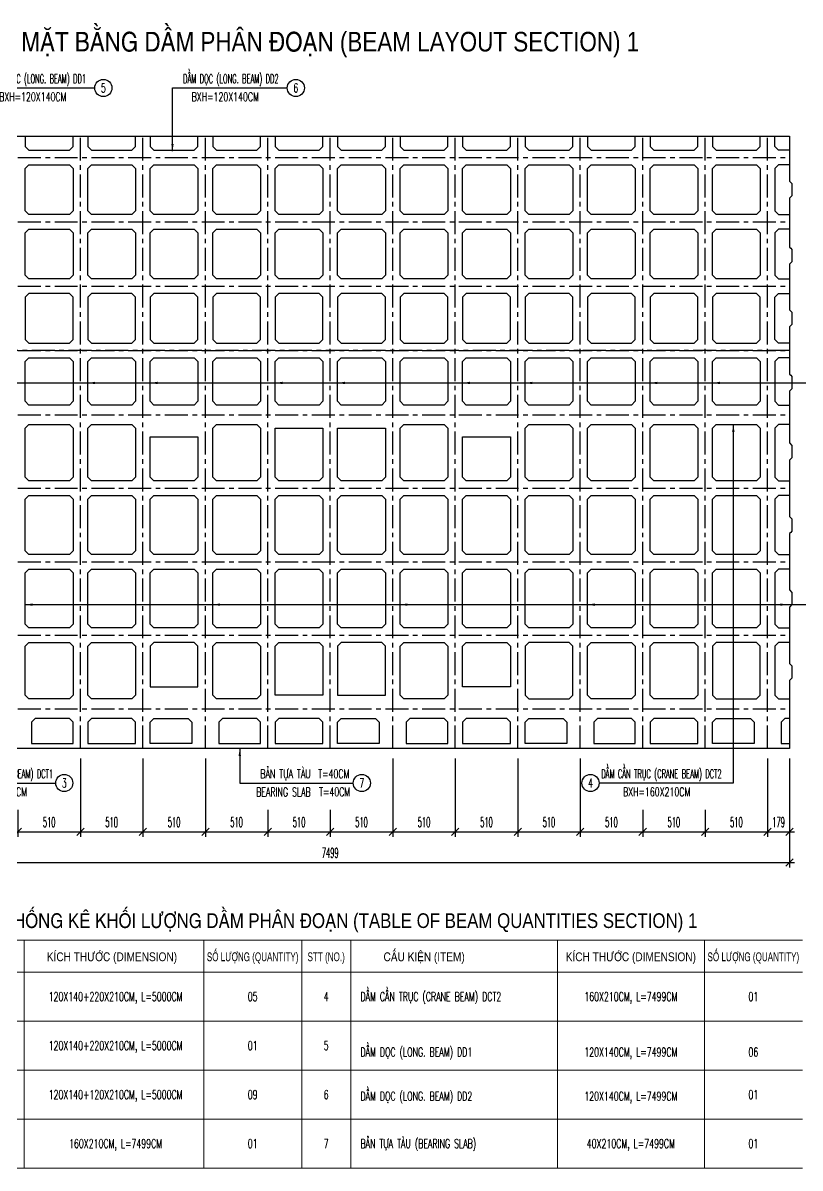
# Model space of a CAD drawing. Extents: x -687 to 941179, y -259 to 135874.
# Drawn here: x 778409 to 784753, y 92434 to 101784 of the extents above; entities that cross this region are included whole.
import ezdxf
from ezdxf.enums import TextEntityAlignment as Align

# ---------------------------------------------------------------- set-up
doc = ezdxf.new("R2010")
doc.units = 0
doc.header["$MEASUREMENT"] = 0
doc.header["$PDMODE"] = 3
doc.linetypes.add('CENTER', pattern=[2, 1.25, -0.25, 0.25, -0.25])
doc.layers.get('0').update_dxf_attribs({"color": 6, "linetype": 'CONTINUOUS'})
doc.layers.get('DEFPOINTS').update_dxf_attribs({"linetype": 'CONTINUOUS'})
for name, color, linetype in [('Khung', 1, 'CONTINUOUS'), ('Kich thuoc', 2, 'CONTINUOUS'), ('Net vang', 2, 'CONTINUOUS'), ('Text', 4, 'CONTINUOUS'), ('Tim', 8, 'CENTER'), ('vien', 3, 'CONTINUOUS')]:
    doc.layers.add(name, color=color, linetype=linetype)
doc.styles.add('Hung', font='Vharialn.ttf')
doc.styles.add('Kichthuoc', font='romans.shx', dxfattribs={"width": 0.5})
doc.styles.get("Standard").update_dxf_attribs({"font": 'vnsimpleh.shx', "width": 0.65})
doc.styles.add('Ten', font='Vharialn.ttf')
doc.dimstyles.new('Dim 400', dxfattribs={"dimscale": 400, "dimtxt": 0.2, "dimasz": 0.15, "dimexe": 0.1, "dimexo": 0.2, "dimgap": 0.1, "dimtad": 1, "dimdec": 0, "dimlfac": -1, "dimzin": 0, "dimdsep": 46, "dimtxsty": 'Kichthuoc', "dimblk": 'OBLIQUE', "dimcen": 0.1, "dimdle": 0.1, "dimclrd": 2, "dimclre": 2, "dimclrt": 4, "dimadec": 0, "dimazin": 0, "dimtfac": 1, "dimtdec": 0, "dimtix": 1, "dimtmove": 2, "dimatfit": 3, "dimfxl": 1, "dimtolj": 1, "dimtzin": 0, "dimarcsym": 0})
doc.dimstyles.new('Le 400', dxfattribs={"dimscale": 400, "dimtxt": 0.2, "dimasz": 0.15, "dimexe": 0.1, "dimexo": 0.2, "dimgap": 0.1, "dimtad": 1, "dimdec": 0, "dimzin": 0, "dimdsep": 46, "dimtxsty": 'Kichthuoc', "dimblk": 'ARCHTICK', "dimcen": 0, "dimdle": 0.1, "dimclrd": 4, "dimclre": 4, "dimclrt": 256, "dimadec": 0, "dimazin": 0, "dimtfac": 1, "dimtdec": 0, "dimtix": 1, "dimtmove": 2, "dimatfit": 3, "dimfxl": 1, "dimtolj": 1, "dimtzin": 0, "dimarcsym": 0})

# ---------------------------------------------------------------- blocks, each defined once
blk = doc.blocks.new('_Oblique')
at = {"color": 0, "linetype": 'ByBlock', "lineweight": -2}
blk.add_line((-0.5, -0.5), (0.5, 0.5), dxfattribs=at)
blk = doc.blocks.new('*D129')
at = {"layer": 'DEFPOINTS', "color": 0}
for p in [(778878.1, 95859.3), (778368.1, 95437.8), (778878.1, 95178.2)]:
    blk.add_point(p, dxfattribs=at)
at = {"layer": 'Kich thuoc', "color": 2, "lineweight": -2}
for p, q in [((778878.1, 95779.3), (778878.1, 95138.2)), ((778368.1, 95357.8), (778368.1, 95138.2)), ((778328.1, 95178.2), (778918.1, 95178.2))]:
    blk.add_line(p, q, dxfattribs=at)
at = {"layer": 'Kich thuoc', "color": 2, "lineweight": -2, "xscale": 60, "yscale": 60, "zscale": 60, "rotation": 180}
blk.add_blockref('_Oblique', (778368.1, 95178.2), dxfattribs=at)
at = {"layer": 'Kich thuoc', "color": 2, "lineweight": -2, "xscale": 60, "yscale": 60, "zscale": 60}
blk.add_blockref('_Oblique', (778878.1, 95178.2), dxfattribs=at)
at = {"layer": 'Kich thuoc', "color": 4, "insert": (778623.1, 95258.2), "char_height": 80, "attachment_point": 5, "style": 'Kichthuoc'}
blk.add_mtext('\\A1;510', dxfattribs=at)
blk = doc.blocks.new('*D128')
at = {"layer": 'DEFPOINTS', "color": 0}
for p in [(778878.1, 95859.3), (779388.1, 95859.3), (779388.1, 95178.2)]:
    blk.add_point(p, dxfattribs=at)
at = {"layer": 'Kich thuoc', "color": 2, "lineweight": -2}
for p, q in [((778878.1, 95779.3), (778878.1, 95138.2)), ((779388.1, 95779.3), (779388.1, 95138.2)), ((778838.1, 95178.2), (779428.1, 95178.2))]:
    blk.add_line(p, q, dxfattribs=at)
at = {"layer": 'Kich thuoc', "color": 2, "lineweight": -2, "xscale": 60, "yscale": 60, "zscale": 60, "rotation": 180}
blk.add_blockref('_Oblique', (778878.1, 95178.2), dxfattribs=at)
at = {"layer": 'Kich thuoc', "color": 2, "lineweight": -2, "xscale": 60, "yscale": 60, "zscale": 60}
blk.add_blockref('_Oblique', (779388.1, 95178.2), dxfattribs=at)
at = {"layer": 'Kich thuoc', "color": 4, "insert": (779133.1, 95258.2), "char_height": 80, "attachment_point": 5, "style": 'Kichthuoc'}
blk.add_mtext('\\A1;510', dxfattribs=at)
blk = doc.blocks.new('*D127')
at = {"layer": 'DEFPOINTS', "color": 0}
for p in [(779388.1, 95859.3), (779898.1, 95859.3), (779898.1, 95178.2)]:
    blk.add_point(p, dxfattribs=at)
at = {"layer": 'Kich thuoc', "color": 2, "lineweight": -2}
for p, q in [((779388.1, 95779.3), (779388.1, 95138.2)), ((779898.1, 95779.3), (779898.1, 95138.2)), ((779348.1, 95178.2), (779938.1, 95178.2))]:
    blk.add_line(p, q, dxfattribs=at)
at = {"layer": 'Kich thuoc', "color": 2, "lineweight": -2, "xscale": 60, "yscale": 60, "zscale": 60, "rotation": 180}
blk.add_blockref('_Oblique', (779388.1, 95178.2), dxfattribs=at)
at = {"layer": 'Kich thuoc', "color": 2, "lineweight": -2, "xscale": 60, "yscale": 60, "zscale": 60}
blk.add_blockref('_Oblique', (779898.1, 95178.2), dxfattribs=at)
at = {"layer": 'Kich thuoc', "color": 4, "insert": (779643.1, 95258.2), "char_height": 80, "attachment_point": 5, "style": 'Kichthuoc'}
blk.add_mtext('\\A1;510', dxfattribs=at)
blk = doc.blocks.new('*D126')
at = {"layer": 'DEFPOINTS', "color": 0}
for p in [(779898.1, 95859.3), (780408.1, 95437.8), (780408.1, 95178.2)]:
    blk.add_point(p, dxfattribs=at)
at = {"layer": 'Kich thuoc', "color": 2, "lineweight": -2}
for p, q in [((779898.1, 95779.3), (779898.1, 95138.2)), ((780408.1, 95357.8), (780408.1, 95138.2)), ((779858.1, 95178.2), (780448.1, 95178.2))]:
    blk.add_line(p, q, dxfattribs=at)
at = {"layer": 'Kich thuoc', "color": 2, "lineweight": -2, "xscale": 60, "yscale": 60, "zscale": 60, "rotation": 180}
blk.add_blockref('_Oblique', (779898.1, 95178.2), dxfattribs=at)
at = {"layer": 'Kich thuoc', "color": 2, "lineweight": -2, "xscale": 60, "yscale": 60, "zscale": 60}
blk.add_blockref('_Oblique', (780408.1, 95178.2), dxfattribs=at)
at = {"layer": 'Kich thuoc', "color": 4, "insert": (780153.1, 95258.2), "char_height": 80, "attachment_point": 5, "style": 'Kichthuoc'}
blk.add_mtext('\\A1;510', dxfattribs=at)
blk = doc.blocks.new('*D125')
at = {"layer": 'DEFPOINTS', "color": 0}
for p in [(780408.1, 95437.8), (780918.1, 95437.8), (780918.1, 95178.2)]:
    blk.add_point(p, dxfattribs=at)
at = {"layer": 'Kich thuoc', "color": 2, "lineweight": -2}
for p, q in [((780408.1, 95357.8), (780408.1, 95138.2)), ((780918.1, 95357.8), (780918.1, 95138.2)), ((780368.1, 95178.2), (780958.1, 95178.2))]:
    blk.add_line(p, q, dxfattribs=at)
at = {"layer": 'Kich thuoc', "color": 2, "lineweight": -2, "xscale": 60, "yscale": 60, "zscale": 60, "rotation": 180}
blk.add_blockref('_Oblique', (780408.1, 95178.2), dxfattribs=at)
at = {"layer": 'Kich thuoc', "color": 2, "lineweight": -2, "xscale": 60, "yscale": 60, "zscale": 60}
blk.add_blockref('_Oblique', (780918.1, 95178.2), dxfattribs=at)
at = {"layer": 'Kich thuoc', "color": 4, "insert": (780663.1, 95258.2), "char_height": 80, "attachment_point": 5, "style": 'Kichthuoc'}
blk.add_mtext('\\A1;510', dxfattribs=at)
blk = doc.blocks.new('*D124')
at = {"layer": 'DEFPOINTS', "color": 0}
for p in [(780918.1, 95437.8), (781428.1, 95437.8), (781428.1, 95178.2)]:
    blk.add_point(p, dxfattribs=at)
at = {"layer": 'Kich thuoc', "color": 2, "lineweight": -2}
for p, q in [((780918.1, 95357.8), (780918.1, 95138.2)), ((781428.1, 95357.8), (781428.1, 95138.2)), ((780878.1, 95178.2), (781468.1, 95178.2))]:
    blk.add_line(p, q, dxfattribs=at)
at = {"layer": 'Kich thuoc', "color": 2, "lineweight": -2, "xscale": 60, "yscale": 60, "zscale": 60, "rotation": 180}
blk.add_blockref('_Oblique', (780918.1, 95178.2), dxfattribs=at)
at = {"layer": 'Kich thuoc', "color": 2, "lineweight": -2, "xscale": 60, "yscale": 60, "zscale": 60}
blk.add_blockref('_Oblique', (781428.1, 95178.2), dxfattribs=at)
at = {"layer": 'Kich thuoc', "color": 4, "insert": (781173.1, 95258.2), "char_height": 80, "attachment_point": 5, "style": 'Kichthuoc'}
blk.add_mtext('\\A1;510', dxfattribs=at)
blk = doc.blocks.new('*D123')
at = {"layer": 'DEFPOINTS', "color": 0}
for p in [(781428.1, 95859.3), (781938.1, 95859.3), (781938.1, 95178.2)]:
    blk.add_point(p, dxfattribs=at)
at = {"layer": 'Kich thuoc', "color": 2, "lineweight": -2}
for p, q in [((781428.1, 95779.3), (781428.1, 95138.2)), ((781938.1, 95779.3), (781938.1, 95138.2)), ((781388.1, 95178.2), (781978.1, 95178.2))]:
    blk.add_line(p, q, dxfattribs=at)
at = {"layer": 'Kich thuoc', "color": 2, "lineweight": -2, "xscale": 60, "yscale": 60, "zscale": 60, "rotation": 180}
blk.add_blockref('_Oblique', (781428.1, 95178.2), dxfattribs=at)
at = {"layer": 'Kich thuoc', "color": 2, "lineweight": -2, "xscale": 60, "yscale": 60, "zscale": 60}
blk.add_blockref('_Oblique', (781938.1, 95178.2), dxfattribs=at)
at = {"layer": 'Kich thuoc', "color": 4, "insert": (781683.1, 95258.2), "char_height": 80, "attachment_point": 5, "style": 'Kichthuoc'}
blk.add_mtext('\\A1;510', dxfattribs=at)
blk = doc.blocks.new('*D122')
at = {"layer": 'DEFPOINTS', "color": 0}
for p in [(781938.1, 95859.3), (782448.1, 95859.3), (782448.1, 95178.2)]:
    blk.add_point(p, dxfattribs=at)
at = {"layer": 'Kich thuoc', "color": 2, "lineweight": -2}
for p, q in [((781938.1, 95779.3), (781938.1, 95138.2)), ((782448.1, 95779.3), (782448.1, 95138.2)), ((781898.1, 95178.2), (782488.1, 95178.2))]:
    blk.add_line(p, q, dxfattribs=at)
at = {"layer": 'Kich thuoc', "color": 2, "lineweight": -2, "xscale": 60, "yscale": 60, "zscale": 60, "rotation": 180}
blk.add_blockref('_Oblique', (781938.1, 95178.2), dxfattribs=at)
at = {"layer": 'Kich thuoc', "color": 2, "lineweight": -2, "xscale": 60, "yscale": 60, "zscale": 60}
blk.add_blockref('_Oblique', (782448.1, 95178.2), dxfattribs=at)
at = {"layer": 'Kich thuoc', "color": 4, "insert": (782193.1, 95258.2), "char_height": 80, "attachment_point": 5, "style": 'Kichthuoc'}
blk.add_mtext('\\A1;510', dxfattribs=at)
blk = doc.blocks.new('*D121')
at = {"layer": 'DEFPOINTS', "color": 0}
for p in [(784488.1, 95859.3), (784667.1, 95859.3), (784667.1, 95178.2)]:
    blk.add_point(p, dxfattribs=at)
at = {"layer": 'Kich thuoc', "color": 2, "lineweight": -2}
for p, q in [((784488.1, 95779.3), (784488.1, 95138.2)), ((784667.1, 95779.3), (784667.1, 95138.2)), ((784448.1, 95178.2), (784707.1, 95178.2))]:
    blk.add_line(p, q, dxfattribs=at)
at = {"layer": 'Kich thuoc', "color": 2, "lineweight": -2, "xscale": 60, "yscale": 60, "zscale": 60, "rotation": 180}
blk.add_blockref('_Oblique', (784488.1, 95178.2), dxfattribs=at)
at = {"layer": 'Kich thuoc', "color": 2, "lineweight": -2, "xscale": 60, "yscale": 60, "zscale": 60}
blk.add_blockref('_Oblique', (784667.1, 95178.2), dxfattribs=at)
at = {"layer": 'Kich thuoc', "color": 4, "insert": (784577.6, 95258.2), "char_height": 80, "attachment_point": 5, "style": 'Kichthuoc'}
blk.add_mtext('\\A1;179', dxfattribs=at)
blk = doc.blocks.new('*D120')
at = {"layer": 'DEFPOINTS', "color": 0}
for p in [(784488.1, 95859.3), (783978.1, 95437.8), (784488.1, 95178.2)]:
    blk.add_point(p, dxfattribs=at)
at = {"layer": 'Kich thuoc', "color": 2, "lineweight": -2}
for p, q in [((784488.1, 95779.3), (784488.1, 95138.2)), ((783978.1, 95357.8), (783978.1, 95138.2)), ((783938.1, 95178.2), (784528.1, 95178.2))]:
    blk.add_line(p, q, dxfattribs=at)
at = {"layer": 'Kich thuoc', "color": 2, "lineweight": -2, "xscale": 60, "yscale": 60, "zscale": 60, "rotation": 180}
blk.add_blockref('_Oblique', (783978.1, 95178.2), dxfattribs=at)
at = {"layer": 'Kich thuoc', "color": 2, "lineweight": -2, "xscale": 60, "yscale": 60, "zscale": 60}
blk.add_blockref('_Oblique', (784488.1, 95178.2), dxfattribs=at)
at = {"layer": 'Kich thuoc', "color": 4, "insert": (784233.1, 95258.2), "char_height": 80, "attachment_point": 5, "style": 'Kichthuoc'}
blk.add_mtext('\\A1;510', dxfattribs=at)
blk = doc.blocks.new('*D119')
at = {"layer": 'DEFPOINTS', "color": 0}
for p in [(783468.1, 95437.8), (783978.1, 95437.8), (783978.1, 95178.2)]:
    blk.add_point(p, dxfattribs=at)
at = {"layer": 'Kich thuoc', "color": 2, "lineweight": -2}
for p, q in [((783468.1, 95357.8), (783468.1, 95138.2)), ((783978.1, 95357.8), (783978.1, 95138.2)), ((783428.1, 95178.2), (784018.1, 95178.2))]:
    blk.add_line(p, q, dxfattribs=at)
at = {"layer": 'Kich thuoc', "color": 2, "lineweight": -2, "xscale": 60, "yscale": 60, "zscale": 60, "rotation": 180}
blk.add_blockref('_Oblique', (783468.1, 95178.2), dxfattribs=at)
at = {"layer": 'Kich thuoc', "color": 2, "lineweight": -2, "xscale": 60, "yscale": 60, "zscale": 60}
blk.add_blockref('_Oblique', (783978.1, 95178.2), dxfattribs=at)
at = {"layer": 'Kich thuoc', "color": 4, "insert": (783723.1, 95258.2), "char_height": 80, "attachment_point": 5, "style": 'Kichthuoc'}
blk.add_mtext('\\A1;510', dxfattribs=at)
blk = doc.blocks.new('*D118')
at = {"layer": 'DEFPOINTS', "color": 0}
for p in [(782958.1, 95859.3), (783468.1, 95437.8), (783468.1, 95178.2)]:
    blk.add_point(p, dxfattribs=at)
at = {"layer": 'Kich thuoc', "color": 2, "lineweight": -2}
for p, q in [((782958.1, 95779.3), (782958.1, 95138.2)), ((783468.1, 95357.8), (783468.1, 95138.2)), ((782918.1, 95178.2), (783508.1, 95178.2))]:
    blk.add_line(p, q, dxfattribs=at)
at = {"layer": 'Kich thuoc', "color": 2, "lineweight": -2, "xscale": 60, "yscale": 60, "zscale": 60, "rotation": 180}
blk.add_blockref('_Oblique', (782958.1, 95178.2), dxfattribs=at)
at = {"layer": 'Kich thuoc', "color": 2, "lineweight": -2, "xscale": 60, "yscale": 60, "zscale": 60}
blk.add_blockref('_Oblique', (783468.1, 95178.2), dxfattribs=at)
at = {"layer": 'Kich thuoc', "color": 4, "insert": (783213.1, 95258.2), "char_height": 80, "attachment_point": 5, "style": 'Kichthuoc'}
blk.add_mtext('\\A1;510', dxfattribs=at)
blk = doc.blocks.new('*D117')
at = {"layer": 'DEFPOINTS', "color": 0}
for p in [(782448.1, 95859.3), (782958.1, 95859.3), (782958.1, 95178.2)]:
    blk.add_point(p, dxfattribs=at)
at = {"layer": 'Kich thuoc', "color": 2, "lineweight": -2}
for p, q in [((782448.1, 95779.3), (782448.1, 95138.2)), ((782958.1, 95779.3), (782958.1, 95138.2)), ((782408.1, 95178.2), (782998.1, 95178.2))]:
    blk.add_line(p, q, dxfattribs=at)
at = {"layer": 'Kich thuoc', "color": 2, "lineweight": -2, "xscale": 60, "yscale": 60, "zscale": 60, "rotation": 180}
blk.add_blockref('_Oblique', (782448.1, 95178.2), dxfattribs=at)
at = {"layer": 'Kich thuoc', "color": 2, "lineweight": -2, "xscale": 60, "yscale": 60, "zscale": 60}
blk.add_blockref('_Oblique', (782958.1, 95178.2), dxfattribs=at)
at = {"layer": 'Kich thuoc', "color": 4, "insert": (782703.1, 95258.2), "char_height": 80, "attachment_point": 5, "style": 'Kichthuoc'}
blk.add_mtext('\\A1;510', dxfattribs=at)
blk = doc.blocks.new('*D116')
at = {"layer": 'DEFPOINTS', "color": 0}
for p in [(777168.1, 95859.3), (784667.1, 95859.3), (784667.1, 94928.2)]:
    blk.add_point(p, dxfattribs=at)
at = {"layer": 'Kich thuoc', "color": 2, "lineweight": -2}
for p, q in [((777168.1, 95779.3), (777168.1, 94888.2)), ((784667.1, 95779.3), (784667.1, 94888.2)), ((777128.1, 94928.2), (784707.1, 94928.2))]:
    blk.add_line(p, q, dxfattribs=at)
at = {"layer": 'Kich thuoc', "color": 2, "lineweight": -2, "xscale": 60, "yscale": 60, "zscale": 60, "rotation": 180}
blk.add_blockref('_Oblique', (777168.1, 94928.2), dxfattribs=at)
at = {"layer": 'Kich thuoc', "color": 2, "lineweight": -2, "xscale": 60, "yscale": 60, "zscale": 60}
blk.add_blockref('_Oblique', (784667.1, 94928.2), dxfattribs=at)
at = {"layer": 'Kich thuoc', "color": 4, "insert": (780917.6, 95008.2), "char_height": 80, "attachment_point": 5, "style": 'Kichthuoc'}
blk.add_mtext('\\A1;7499', dxfattribs=at)
blk = doc.blocks.new('_ArchTick')
at = {"color": 0, "linetype": 'ByBlock', "const_width": 0.15}
blk.add_lwpolyline([(-0.5, -0.5), (0.5, 0.5)], dxfattribs=at)

msp = doc.modelspace()

# ---------------------------------------------------------------- linework, layer by layer
for points in [[(778428.1, 100859.3), (778428.1, 100774.3), (778458.1, 100744.3), (778788.1, 100744.3), (778818.1, 100774.3), (778818.1, 100859.3)], [(778938.1, 100859.3), (778938.1, 100774.3), (778968.1, 100744.3), (779298.1, 100744.3), (779328.1, 100774.3), (779328.1, 100859.3)], [(779448.1, 100859.3), (779448.1, 100774.3), (779478.1, 100744.3), (779808.1, 100744.3), (779838.1, 100774.3), (779838.1, 100859.3)], [(779958.1, 100859.3), (779958.1, 100774.3), (779988.1, 100744.3), (780318.1, 100744.3), (780348.1, 100774.3), (780348.1, 100859.3)], [(780468.1, 100859.3), (780468.1, 100774.3), (780498.1, 100744.3), (780828.1, 100744.3), (780858.1, 100774.3), (780858.1, 100859.3)], [(780978.1, 100859.3), (780978.1, 100774.3), (781008.1, 100744.3), (781338.1, 100744.3), (781368.1, 100774.3), (781368.1, 100859.3)], [(781488.1, 100859.3), (781488.1, 100774.3), (781518.1, 100744.3), (781848.1, 100744.3), (781878.1, 100774.3), (781878.1, 100859.3)], [(781998.1, 100859.3), (781998.1, 100774.3), (782028.1, 100744.3), (782358.1, 100744.3), (782388.1, 100774.3), (782388.1, 100859.3)], [(782508.1, 100859.3), (782508.1, 100774.3), (782538.1, 100744.3), (782868.1, 100744.3), (782898.1, 100774.3), (782898.1, 100859.3)], [(783018.1, 100859.3), (783018.1, 100774.3), (783048.1, 100744.3), (783378.1, 100744.3), (783408.1, 100774.3), (783408.1, 100859.3)], [(783528.1, 100859.3), (783528.1, 100774.3), (783558.1, 100744.3), (783888.1, 100744.3), (783918.1, 100774.3), (783918.1, 100859.3)], [(784038.1, 100859.3), (784038.1, 100774.3), (784068.1, 100744.3), (784398.1, 100744.3), (784428.1, 100774.3), (784428.1, 100859.3)], [(784667.1, 100744.3), (784667.1, 100744.3), (784578.1, 100744.3), (784548.1, 100774.3), (784548.1, 100859.3)], [(784667.1, 100624.3), (784667.1, 100624.3), (784578.1, 100624.3), (784548.1, 100594.3), (784548.1, 100249.3), (784578.1, 100219.3), (784667.1, 100219.3)], [(784667.1, 100099.3), (784578.1, 100099.3), (784548.1, 100069.3), (784548.1, 99724.3), (784578.1, 99694.3), (784667.1, 99694.3)], [(784667.1, 99169.3), (784578.1, 99169.3), (784548.1, 99199.3), (784548.1, 99544.3), (784578.1, 99574.3), (784666.1, 99574.3)], [(784667.1, 99049.3), (784578.1, 99049.3), (784548.1, 99019.3), (784548.1, 98694.3), (784578.1, 98664.3), (784667.1, 98664.3)], [(784666.1, 98504.3), (784578.1, 98504.3), (784548.1, 98474.3), (784548.1, 98074.3), (784578.1, 98044.3), (784667.1, 98044.3)], [(784666.1, 97924.3), (784578.1, 97924.3), (784548.1, 97894.3), (784548.1, 97474.3), (784578.1, 97444.3), (784666.1, 97444.3)], [(784666.1, 97324.3), (784578.1, 97324.3), (784548.1, 97294.3), (784548.1, 96874.3), (784578.1, 96844.3), (784666.1, 96844.3)], [(778428.1, 96294.3), (778428.1, 96694.3), (778458.1, 96724.3), (778788.1, 96724.3), (778818.1, 96694.3), (778818.1, 96294.3), (778788.1, 96264.3), (778458.1, 96264.3), (778458.1, 96264.3), (778428.1, 96294.3)], [(779838.1, 96374.3), (779838.1, 96694.3), (779808.1, 96724.3), (779478.1, 96724.3), (779448.1, 96694.3), (779448.1, 96364.3), (779478.1, 96364.3), (779838.1, 96364.3), (779838.1, 96364.3), (779838.1, 96374.3)], [(779958.1, 96294.3), (779958.1, 96694.3), (779988.1, 96724.3), (780318.1, 96724.3), (780348.1, 96694.3), (780348.1, 96294.3), (780318.1, 96264.3), (779988.1, 96264.3), (779988.1, 96264.3), (779958.1, 96294.3)], [(781368.1, 96294.3), (781368.1, 96694.3), (781338.1, 96724.3), (781008.1, 96724.3), (780978.1, 96694.3), (780978.1, 96294.3), (781008.1, 96294.3), (781318.1, 96294.3), (781368.1, 96294.3), (781368.1, 96294.3)], [(781488.1, 96294.3), (781488.1, 96694.3), (781518.1, 96724.3), (781848.1, 96724.3), (781878.1, 96694.3), (781878.1, 96294.3), (781848.1, 96264.3), (781518.1, 96264.3), (781518.1, 96264.3), (781488.1, 96294.3)], [(782898.1, 96294.3), (782898.1, 96694.3), (782868.1, 96724.3), (782538.1, 96724.3), (782508.1, 96694.3), (782508.1, 96294.3), (782538.1, 96264.3), (782868.1, 96264.3), (782868.1, 96264.3), (782898.1, 96294.3)], [(783018.1, 96294.3), (783018.1, 96694.3), (783048.1, 96724.3), (783378.1, 96724.3), (783408.1, 96694.3), (783408.1, 96294.3), (783378.1, 96264.3), (783048.1, 96264.3), (783048.1, 96264.3), (783018.1, 96294.3)], [(784428.1, 96294.3), (784428.1, 96694.3), (784398.1, 96724.3), (784068.1, 96724.3), (784038.1, 96694.3), (784038.1, 96294.3), (784068.1, 96264.3), (784398.1, 96264.3), (784398.1, 96264.3), (784428.1, 96294.3)], [(784667.1, 96724.3), (784578.1, 96724.3), (784548.1, 96694.3), (784548.1, 96294.3), (784578.1, 96264.3), (784578.1, 96264.3), (784667.1, 96264.3)], [(778478.1, 95899.3), (778818.1, 95899.3), (778818.1, 96074.3), (778788.1, 96104.3), (778508.1, 96104.3), (778478.1, 96074.3), (778478.1, 95899.3)], [(778938.1, 95899.3), (779328.1, 95899.3), (779328.1, 96074.3), (779298.1, 96104.3), (778968.1, 96104.3), (778938.1, 96074.3), (778938.1, 95899.3)], [(779788.1, 95899.3), (779448.1, 95899.3), (779448.1, 96074.3), (779478.1, 96104.3), (779758.1, 96104.3), (779788.1, 96074.3), (779788.1, 95899.3)], [(780008.1, 95899.3), (780348.1, 95899.3), (780348.1, 96074.3), (780318.1, 96104.3), (780038.1, 96104.3), (780008.1, 96074.3), (780008.1, 95899.3)], [(780468.1, 95899.3), (780858.1, 95899.3), (780858.1, 96074.3), (780828.1, 96104.3), (780498.1, 96104.3), (780468.1, 96074.3), (780468.1, 95899.3)], [(781318.1, 95899.3), (780978.1, 95899.3), (780978.1, 96074.3), (781008.1, 96104.3), (781288.1, 96104.3), (781318.1, 96074.3), (781318.1, 95899.3)], [(781538.1, 95899.3), (781878.1, 95899.3), (781878.1, 96074.3), (781848.1, 96104.3), (781568.1, 96104.3), (781538.1, 96074.3), (781538.1, 95899.3)], [(781998.1, 95899.3), (782388.1, 95899.3), (782388.1, 96074.3), (782358.1, 96104.3), (782028.1, 96104.3), (781998.1, 96074.3), (781998.1, 95899.3)], [(782848.1, 95899.3), (782508.1, 95899.3), (782508.1, 96074.3), (782538.1, 96104.3), (782818.1, 96104.3), (782848.1, 96074.3), (782848.1, 95899.3)], [(783068.1, 95899.3), (783408.1, 95899.3), (783408.1, 96074.3), (783378.1, 96104.3), (783098.1, 96104.3), (783068.1, 96074.3), (783068.1, 95899.3)], [(783528.1, 95899.3), (783918.1, 95899.3), (783918.1, 96074.3), (783888.1, 96104.3), (783558.1, 96104.3), (783528.1, 96074.3), (783528.1, 95899.3)], [(784378.1, 95899.3), (784038.1, 95899.3), (784038.1, 96074.3), (784068.1, 96104.3), (784348.1, 96104.3), (784378.1, 96074.3), (784378.1, 95899.3)], [(784667.1, 96104.3), (784628.1, 96104.3), (784598.1, 96074.3), (784598.1, 95899.3), (784667.1, 95899.3)]]:
    msp.add_lwpolyline(points)
for points in [[(778788.1, 100219.3), (778458.1, 100219.3), (778428.1, 100249.3), (778428.1, 100594.3), (778458.1, 100624.3), (778788.1, 100624.3), (778818.1, 100594.3), (778818.1, 100249.3)], [(779298.1, 100219.3), (778968.1, 100219.3), (778938.1, 100249.3), (778938.1, 100594.3), (778968.1, 100624.3), (779298.1, 100624.3), (779328.1, 100594.3), (779328.1, 100249.3)], [(779808.1, 100219.3), (779478.1, 100219.3), (779448.1, 100249.3), (779448.1, 100594.3), (779478.1, 100624.3), (779808.1, 100624.3), (779838.1, 100594.3), (779838.1, 100249.3)], [(780318.1, 100219.3), (779988.1, 100219.3), (779958.1, 100249.3), (779958.1, 100594.3), (779988.1, 100624.3), (780318.1, 100624.3), (780348.1, 100594.3), (780348.1, 100249.3)], [(780828.1, 100219.3), (780498.1, 100219.3), (780468.1, 100249.3), (780468.1, 100594.3), (780498.1, 100624.3), (780828.1, 100624.3), (780858.1, 100594.3), (780858.1, 100249.3)], [(781338.1, 100219.3), (781008.1, 100219.3), (780978.1, 100249.3), (780978.1, 100594.3), (781008.1, 100624.3), (781338.1, 100624.3), (781368.1, 100594.3), (781368.1, 100249.3)], [(781848.1, 100219.3), (781518.1, 100219.3), (781488.1, 100249.3), (781488.1, 100594.3), (781518.1, 100624.3), (781848.1, 100624.3), (781878.1, 100594.3), (781878.1, 100249.3)], [(782358.1, 100219.3), (782028.1, 100219.3), (781998.1, 100249.3), (781998.1, 100594.3), (782028.1, 100624.3), (782358.1, 100624.3), (782388.1, 100594.3), (782388.1, 100249.3)], [(782868.1, 100219.3), (782538.1, 100219.3), (782508.1, 100249.3), (782508.1, 100594.3), (782538.1, 100624.3), (782868.1, 100624.3), (782898.1, 100594.3), (782898.1, 100249.3)], [(783378.1, 100219.3), (783048.1, 100219.3), (783018.1, 100249.3), (783018.1, 100594.3), (783048.1, 100624.3), (783378.1, 100624.3), (783408.1, 100594.3), (783408.1, 100249.3)], [(783888.1, 100219.3), (783558.1, 100219.3), (783528.1, 100249.3), (783528.1, 100594.3), (783558.1, 100624.3), (783888.1, 100624.3), (783918.1, 100594.3), (783918.1, 100249.3)], [(784398.1, 100219.3), (784068.1, 100219.3), (784038.1, 100249.3), (784038.1, 100594.3), (784068.1, 100624.3), (784398.1, 100624.3), (784428.1, 100594.3), (784428.1, 100249.3)], [(778788.1, 99694.3), (778458.1, 99694.3), (778428.1, 99724.3), (778428.1, 100069.3), (778458.1, 100099.3), (778788.1, 100099.3), (778818.1, 100069.3), (778818.1, 99724.3)], [(779298.1, 99694.3), (778968.1, 99694.3), (778938.1, 99724.3), (778938.1, 100069.3), (778968.1, 100099.3), (779298.1, 100099.3), (779328.1, 100069.3), (779328.1, 99724.3)], [(779808.1, 99694.3), (779478.1, 99694.3), (779448.1, 99724.3), (779448.1, 100069.3), (779478.1, 100099.3), (779808.1, 100099.3), (779838.1, 100069.3), (779838.1, 99724.3)], [(780318.1, 99694.3), (779988.1, 99694.3), (779958.1, 99724.3), (779958.1, 100069.3), (779988.1, 100099.3), (780318.1, 100099.3), (780348.1, 100069.3), (780348.1, 99724.3)], [(780828.1, 99694.3), (780498.1, 99694.3), (780468.1, 99724.3), (780468.1, 100069.3), (780498.1, 100099.3), (780828.1, 100099.3), (780858.1, 100069.3), (780858.1, 99724.3)], [(781338.1, 99694.3), (781008.1, 99694.3), (780978.1, 99724.3), (780978.1, 100069.3), (781008.1, 100099.3), (781338.1, 100099.3), (781368.1, 100069.3), (781368.1, 99724.3)], [(781848.1, 99694.3), (781518.1, 99694.3), (781488.1, 99724.3), (781488.1, 100069.3), (781518.1, 100099.3), (781848.1, 100099.3), (781878.1, 100069.3), (781878.1, 99724.3)], [(782358.1, 99694.3), (782028.1, 99694.3), (781998.1, 99724.3), (781998.1, 100069.3), (782028.1, 100099.3), (782358.1, 100099.3), (782388.1, 100069.3), (782388.1, 99724.3)], [(782868.1, 99694.3), (782538.1, 99694.3), (782508.1, 99724.3), (782508.1, 100069.3), (782538.1, 100099.3), (782868.1, 100099.3), (782898.1, 100069.3), (782898.1, 99724.3)], [(783378.1, 99694.3), (783048.1, 99694.3), (783018.1, 99724.3), (783018.1, 100069.3), (783048.1, 100099.3), (783378.1, 100099.3), (783408.1, 100069.3), (783408.1, 99724.3)], [(783888.1, 99694.3), (783558.1, 99694.3), (783528.1, 99724.3), (783528.1, 100069.3), (783558.1, 100099.3), (783888.1, 100099.3), (783918.1, 100069.3), (783918.1, 99724.3)], [(784398.1, 99694.3), (784068.1, 99694.3), (784038.1, 99724.3), (784038.1, 100069.3), (784068.1, 100099.3), (784398.1, 100099.3), (784428.1, 100069.3), (784428.1, 99724.3)], [(778788.1, 99574.3), (778458.1, 99574.3), (778428.1, 99544.3), (778428.1, 99199.3), (778458.1, 99169.3), (778788.1, 99169.3), (778818.1, 99199.3), (778818.1, 99544.3)], [(779298.1, 99574.3), (778968.1, 99574.3), (778938.1, 99544.3), (778938.1, 99199.3), (778968.1, 99169.3), (779298.1, 99169.3), (779328.1, 99199.3), (779328.1, 99544.3)], [(779808.1, 99574.3), (779478.1, 99574.3), (779448.1, 99544.3), (779448.1, 99199.3), (779478.1, 99169.3), (779808.1, 99169.3), (779838.1, 99199.3), (779838.1, 99544.3)], [(780318.1, 99574.3), (779988.1, 99574.3), (779958.1, 99544.3), (779958.1, 99199.3), (779988.1, 99169.3), (780318.1, 99169.3), (780348.1, 99199.3), (780348.1, 99544.3)], [(780828.1, 99574.3), (780498.1, 99574.3), (780468.1, 99544.3), (780468.1, 99199.3), (780498.1, 99169.3), (780828.1, 99169.3), (780858.1, 99199.3), (780858.1, 99544.3)], [(781338.1, 99574.3), (781008.1, 99574.3), (780978.1, 99544.3), (780978.1, 99199.3), (781008.1, 99169.3), (781338.1, 99169.3), (781368.1, 99199.3), (781368.1, 99544.3)], [(781848.1, 99574.3), (781518.1, 99574.3), (781488.1, 99544.3), (781488.1, 99199.3), (781518.1, 99169.3), (781848.1, 99169.3), (781878.1, 99199.3), (781878.1, 99544.3)], [(782358.1, 99574.3), (782028.1, 99574.3), (781998.1, 99544.3), (781998.1, 99199.3), (782028.1, 99169.3), (782358.1, 99169.3), (782388.1, 99199.3), (782388.1, 99544.3)], [(782868.1, 99574.3), (782538.1, 99574.3), (782508.1, 99544.3), (782508.1, 99199.3), (782538.1, 99169.3), (782868.1, 99169.3), (782898.1, 99199.3), (782898.1, 99544.3)], [(783378.1, 99574.3), (783048.1, 99574.3), (783018.1, 99544.3), (783018.1, 99199.3), (783048.1, 99169.3), (783378.1, 99169.3), (783408.1, 99199.3), (783408.1, 99544.3)], [(783888.1, 99574.3), (783558.1, 99574.3), (783528.1, 99544.3), (783528.1, 99199.3), (783558.1, 99169.3), (783888.1, 99169.3), (783918.1, 99199.3), (783918.1, 99544.3)], [(784398.1, 99574.3), (784068.1, 99574.3), (784038.1, 99544.3), (784038.1, 99199.3), (784068.1, 99169.3), (784398.1, 99169.3), (784428.1, 99199.3), (784428.1, 99544.3)], [(778788.1, 98664.3), (778458.1, 98664.3), (778428.1, 98694.3), (778428.1, 99019.3), (778458.1, 99049.3), (778788.1, 99049.3), (778818.1, 99019.3), (778818.1, 98694.3)], [(779298.1, 98664.3), (778968.1, 98664.3), (778938.1, 98694.3), (778938.1, 99019.3), (778968.1, 99049.3), (779298.1, 99049.3), (779328.1, 99019.3), (779328.1, 98694.3)], [(779808.1, 98664.3), (779478.1, 98664.3), (779448.1, 98694.3), (779448.1, 99019.3), (779478.1, 99049.3), (779808.1, 99049.3), (779838.1, 99019.3), (779838.1, 98694.3)], [(780318.1, 98664.3), (779988.1, 98664.3), (779958.1, 98694.3), (779958.1, 99019.3), (779988.1, 99049.3), (780318.1, 99049.3), (780348.1, 99019.3), (780348.1, 98694.3)], [(780828.1, 98664.3), (780498.1, 98664.3), (780468.1, 98694.3), (780468.1, 99019.3), (780498.1, 99049.3), (780828.1, 99049.3), (780858.1, 99019.3), (780858.1, 98694.3)], [(781338.1, 98664.3), (781008.1, 98664.3), (780978.1, 98694.3), (780978.1, 99019.3), (781008.1, 99049.3), (781338.1, 99049.3), (781368.1, 99019.3), (781368.1, 98694.3)], [(781848.1, 98664.3), (781518.1, 98664.3), (781488.1, 98694.3), (781488.1, 99019.3), (781518.1, 99049.3), (781848.1, 99049.3), (781878.1, 99019.3), (781878.1, 98694.3)], [(782358.1, 98664.3), (782028.1, 98664.3), (781998.1, 98694.3), (781998.1, 99019.3), (782028.1, 99049.3), (782358.1, 99049.3), (782388.1, 99019.3), (782388.1, 98694.3)], [(782868.1, 98664.3), (782538.1, 98664.3), (782508.1, 98694.3), (782508.1, 99019.3), (782538.1, 99049.3), (782868.1, 99049.3), (782898.1, 99019.3), (782898.1, 98694.3)], [(783378.1, 98664.3), (783048.1, 98664.3), (783018.1, 98694.3), (783018.1, 99019.3), (783048.1, 99049.3), (783378.1, 99049.3), (783408.1, 99019.3), (783408.1, 98694.3)], [(783888.1, 98664.3), (783558.1, 98664.3), (783528.1, 98694.3), (783528.1, 99019.3), (783558.1, 99049.3), (783888.1, 99049.3), (783918.1, 99019.3), (783918.1, 98694.3)], [(784398.1, 98664.3), (784068.1, 98664.3), (784038.1, 98694.3), (784038.1, 99019.3), (784068.1, 99049.3), (784398.1, 99049.3), (784428.1, 99019.3), (784428.1, 98694.3)], [(778788.1, 98044.3), (778458.1, 98044.3), (778428.1, 98074.3), (778428.1, 98474.3), (778458.1, 98504.3), (778788.1, 98504.3), (778818.1, 98474.3), (778818.1, 98074.3)], [(779298.1, 98044.3), (778968.1, 98044.3), (778938.1, 98074.3), (778938.1, 98474.3), (778968.1, 98504.3), (779298.1, 98504.3), (779328.1, 98474.3), (779328.1, 98074.3)], [(780318.1, 98044.3), (779988.1, 98044.3), (779958.1, 98074.3), (779958.1, 98474.3), (779988.1, 98504.3), (780318.1, 98504.3), (780348.1, 98474.3), (780348.1, 98074.3)], [(780828.1, 98044.3), (780498.1, 98044.3), (780468.1, 98074.3), (780468.1, 98474.3), (780498.1, 98474.3), (780858.1, 98474.3), (780858.1, 98444.3), (780858.1, 98074.3)], [(781338.1, 98044.3), (781008.1, 98044.3), (780978.1, 98074.3), (780978.1, 98474.3), (781008.1, 98474.3), (781368.1, 98474.3), (781368.1, 98444.3), (781368.1, 98074.3)], [(781848.1, 98044.3), (781518.1, 98044.3), (781488.1, 98074.3), (781488.1, 98474.3), (781518.1, 98504.3), (781848.1, 98504.3), (781878.1, 98474.3), (781878.1, 98074.3)], [(782868.1, 98044.3), (782538.1, 98044.3), (782508.1, 98074.3), (782508.1, 98474.3), (782538.1, 98504.3), (782868.1, 98504.3), (782898.1, 98474.3), (782898.1, 98074.3)], [(783378.1, 98044.3), (783048.1, 98044.3), (783018.1, 98074.3), (783018.1, 98474.3), (783048.1, 98504.3), (783378.1, 98504.3), (783408.1, 98474.3), (783408.1, 98074.3)], [(783888.1, 98044.3), (783558.1, 98044.3), (783528.1, 98074.3), (783528.1, 98474.3), (783558.1, 98504.3), (783888.1, 98504.3), (783918.1, 98474.3), (783918.1, 98074.3)], [(784398.1, 98044.3), (784068.1, 98044.3), (784038.1, 98074.3), (784038.1, 98474.3), (784068.1, 98504.3), (784398.1, 98504.3), (784428.1, 98474.3), (784428.1, 98074.3)], [(779808.1, 98044.3), (779478.1, 98044.3), (779448.1, 98074.3), (779448.1, 98404.3), (779478.1, 98404.3), (779838.1, 98404.3), (779838.1, 98374.3), (779838.1, 98074.3)], [(782358.1, 98044.3), (782028.1, 98044.3), (781998.1, 98074.3), (781998.1, 98404.3), (782028.1, 98404.3), (782388.1, 98404.3), (782388.1, 98374.3), (782388.1, 98074.3)], [(778788.1, 97444.3), (778458.1, 97444.3), (778428.1, 97474.3), (778428.1, 97894.3), (778458.1, 97924.3), (778788.1, 97924.3), (778818.1, 97894.3), (778818.1, 97474.3)], [(779298.1, 97444.3), (778968.1, 97444.3), (778938.1, 97474.3), (778938.1, 97894.3), (778968.1, 97924.3), (779298.1, 97924.3), (779328.1, 97894.3), (779328.1, 97474.3)], [(779808.1, 97444.3), (779478.1, 97444.3), (779448.1, 97474.3), (779448.1, 97894.3), (779478.1, 97924.3), (779808.1, 97924.3), (779838.1, 97894.3), (779838.1, 97474.3)], [(780318.1, 97444.3), (779988.1, 97444.3), (779958.1, 97474.3), (779958.1, 97894.3), (779988.1, 97924.3), (780318.1, 97924.3), (780348.1, 97894.3), (780348.1, 97474.3)], [(780828.1, 97444.3), (780498.1, 97444.3), (780468.1, 97474.3), (780468.1, 97894.3), (780498.1, 97924.3), (780828.1, 97924.3), (780858.1, 97894.3), (780858.1, 97474.3)], [(781338.1, 97444.3), (781008.1, 97444.3), (780978.1, 97474.3), (780978.1, 97894.3), (781008.1, 97924.3), (781338.1, 97924.3), (781368.1, 97894.3), (781368.1, 97474.3)], [(781848.1, 97444.3), (781518.1, 97444.3), (781488.1, 97474.3), (781488.1, 97894.3), (781518.1, 97924.3), (781848.1, 97924.3), (781878.1, 97894.3), (781878.1, 97474.3)], [(782358.1, 97444.3), (782028.1, 97444.3), (781998.1, 97474.3), (781998.1, 97894.3), (782028.1, 97924.3), (782358.1, 97924.3), (782388.1, 97894.3), (782388.1, 97474.3)], [(782868.1, 97444.3), (782538.1, 97444.3), (782508.1, 97474.3), (782508.1, 97894.3), (782538.1, 97924.3), (782868.1, 97924.3), (782898.1, 97894.3), (782898.1, 97474.3)], [(783378.1, 97444.3), (783048.1, 97444.3), (783018.1, 97474.3), (783018.1, 97894.3), (783048.1, 97924.3), (783378.1, 97924.3), (783408.1, 97894.3), (783408.1, 97474.3)], [(783888.1, 97444.3), (783558.1, 97444.3), (783528.1, 97474.3), (783528.1, 97894.3), (783558.1, 97924.3), (783888.1, 97924.3), (783918.1, 97894.3), (783918.1, 97474.3)], [(784398.1, 97444.3), (784068.1, 97444.3), (784038.1, 97474.3), (784038.1, 97894.3), (784068.1, 97924.3), (784398.1, 97924.3), (784428.1, 97894.3), (784428.1, 97474.3)], [(778788.1, 96844.3), (778458.1, 96844.3), (778428.1, 96874.3), (778428.1, 97294.3), (778458.1, 97324.3), (778788.1, 97324.3), (778818.1, 97294.3), (778818.1, 96874.3)], [(779298.1, 96844.3), (778968.1, 96844.3), (778938.1, 96874.3), (778938.1, 97294.3), (778968.1, 97324.3), (779298.1, 97324.3), (779328.1, 97294.3), (779328.1, 96874.3)], [(779808.1, 96844.3), (779478.1, 96844.3), (779448.1, 96874.3), (779448.1, 97294.3), (779478.1, 97324.3), (779808.1, 97324.3), (779838.1, 97294.3), (779838.1, 96874.3)], [(780318.1, 96844.3), (779988.1, 96844.3), (779958.1, 96874.3), (779958.1, 97294.3), (779988.1, 97324.3), (780318.1, 97324.3), (780348.1, 97294.3), (780348.1, 96874.3)], [(780828.1, 96844.3), (780498.1, 96844.3), (780468.1, 96874.3), (780468.1, 97294.3), (780498.1, 97324.3), (780828.1, 97324.3), (780858.1, 97294.3), (780858.1, 96874.3)], [(781338.1, 96844.3), (781008.1, 96844.3), (780978.1, 96874.3), (780978.1, 97294.3), (781008.1, 97324.3), (781338.1, 97324.3), (781368.1, 97294.3), (781368.1, 96874.3)], [(781848.1, 96844.3), (781518.1, 96844.3), (781488.1, 96874.3), (781488.1, 97294.3), (781518.1, 97324.3), (781848.1, 97324.3), (781878.1, 97294.3), (781878.1, 96874.3)], [(782358.1, 96844.3), (782028.1, 96844.3), (781998.1, 96874.3), (781998.1, 97294.3), (782028.1, 97324.3), (782358.1, 97324.3), (782388.1, 97294.3), (782388.1, 96874.3)], [(782868.1, 96844.3), (782538.1, 96844.3), (782508.1, 96874.3), (782508.1, 97294.3), (782538.1, 97324.3), (782868.1, 97324.3), (782898.1, 97294.3), (782898.1, 96874.3)], [(783378.1, 96844.3), (783048.1, 96844.3), (783018.1, 96874.3), (783018.1, 97294.3), (783048.1, 97324.3), (783378.1, 97324.3), (783408.1, 97294.3), (783408.1, 96874.3)], [(783888.1, 96844.3), (783558.1, 96844.3), (783528.1, 96874.3), (783528.1, 97294.3), (783558.1, 97324.3), (783888.1, 97324.3), (783918.1, 97294.3), (783918.1, 96874.3)], [(784398.1, 96844.3), (784068.1, 96844.3), (784038.1, 96874.3), (784038.1, 97294.3), (784068.1, 97324.3), (784398.1, 97324.3), (784428.1, 97294.3), (784428.1, 96874.3)], [(779298.1, 96264.3), (778968.1, 96264.3), (778938.1, 96294.3), (778938.1, 96694.3), (778968.1, 96724.3), (779298.1, 96724.3), (779328.1, 96694.3), (779328.1, 96294.3)], [(780828.1, 96294.3), (780498.1, 96294.3), (780468.1, 96294.3), (780468.1, 96694.3), (780498.1, 96724.3), (780828.1, 96724.3), (780858.1, 96694.3), (780858.1, 96294.3)], [(782358.1, 96364.3), (782028.1, 96364.3), (781998.1, 96364.3), (781998.1, 96694.3), (782028.1, 96724.3), (782358.1, 96724.3), (782388.1, 96694.3), (782388.1, 96364.3)], [(783888.1, 96264.3), (783558.1, 96264.3), (783528.1, 96294.3), (783528.1, 96694.3), (783558.1, 96724.3), (783888.1, 96724.3), (783918.1, 96694.3), (783918.1, 96294.3)]]:
    msp.add_lwpolyline(points, close=True)
at = {"layer": 'Khung', "lineweight": 0}
for p, q in [((776819.6, 94294.3), (780684.4, 94294.3)), ((780684.4, 92434), (780684.4, 94294.3)), ((780684.4, 94294.3), (784771.7, 94294.3)), ((776819.6, 94034), (780684.4, 94034)), ((780684.4, 94034), (784771.7, 94034)), ((776819.6, 92434), (780684.4, 92434)), ((780684.4, 92434), (784771.7, 92434))]:
    msp.add_line(p, q, dxfattribs=at)
at = {"layer": 'Khung'}
msp.add_lwpolyline([(777168.1, 100859.3), (784667.1, 100859.3), (784667.1, 100491.8), (784687.1, 100471.8), (784687.1, 100371.8), (784667.1, 100351.8), (784667.1, 99954.3), (784677.1, 99944.3), (784687.1, 99934.3), (784687.1, 99834.3), (784677.1, 99824.3), (784667.1, 99814.3), (784667.1, 99441.8), (784687.1, 99421.8), (784687.1, 99321.8), (784667.1, 99301.8), (784667.1, 98916.8), (784677.1, 98906.8), (784687.1, 98896.8), (784687.1, 98796.8), (784677.1, 98786.8), (784667.1, 98776.8), (784667.1, 98354.3), (784687.1, 98334.3), (784687.1, 98234.3), (784667.1, 98214.3), (784667.1, 97754.3), (784677.1, 97744.3), (784687.1, 97734.3), (784687.1, 97634.3), (784677.1, 97624.3), (784667.1, 97614.3), (784667.1, 97154.3), (784687.1, 97134.3), (784687.1, 97034.3), (784667.1, 97014.3), (784667.1, 96954.3), (784667.1, 96954.3), (784667.1, 96954.3), (784667.1, 96854.3), (784667.1, 96814.3), (784667.1, 96814.3), (784667.1, 96554.3), (784687.1, 96534.3), (784687.1, 96434.3), (784667.1, 96414.3), (784667.1, 95859.3), (777168.1, 95859.3)], dxfattribs=at)
at = {"layer": 'Net vang'}
for centre in [(779065.7, 101252.9), (780636.9, 101252.9), (778746.2, 95577.8), (781175.1, 95577.8), (783041.8, 95577.8)]:
    msp.add_circle(centre, 70, dxfattribs=at)
at = {"layer": 'Tim', "ltscale": 150}
for p, q in [((778878.1, 95859.3), (778878.1, 100859.3)), ((779388.1, 95859.3), (779388.1, 100859.3)), ((779898.1, 95859.3), (779898.1, 100859.3)), ((780408.1, 95859.3), (780408.1, 100859.3)), ((780918.1, 95859.3), (780918.1, 100859.3)), ((781428.1, 95859.3), (781428.1, 100859.3)), ((781938.1, 95859.3), (781938.1, 100859.3)), ((782448.1, 95859.3), (782448.1, 100859.3)), ((782958.1, 95859.3), (782958.1, 100859.3)), ((783468.1, 95859.3), (783468.1, 100859.3)), ((783978.1, 95859.3), (783978.1, 100859.3)), ((784488.1, 95859.3), (784488.1, 100859.3)), ((777168.1, 100684.3), (784668.1, 100684.3)), ((777168.1, 100159.3), (784668.1, 100159.3)), ((777168.1, 99634.3), (784668.1, 99634.3)), ((784668.1, 99109.3), (777168.1, 99109.3)), ((777168.1, 99109.3), (784668.1, 99109.3)), ((777168.1, 97984.3), (784668.1, 97984.3)), ((777168.1, 97384.3), (784667.1, 97384.3)), ((777168.1, 96784.3), (784668.1, 96784.3))]:
    msp.add_line(p, q, dxfattribs=at)
at = {"layer": 'Tim', "color": 1, "ltscale": 150}
for p, q in [((777168.1, 98584.3), (784668.1, 98584.3)), ((777168.1, 96184.3), (784668.1, 96184.3))]:
    msp.add_line(p, q, dxfattribs=at)
at = {"layer": 'vien', "lineweight": 0}
for p, q in [((778419.6, 92434), (778419.6, 94294.3)), ((779884.4, 92434), (779884.4, 94294.3)), ((781084.4, 92434), (781084.4, 94294.3)), ((782771.7, 92434), (782771.7, 94294.3)), ((783971.7, 92434), (783971.7, 94294.3)), ((776819.6, 93634), (780684.4, 93634)), ((780684.4, 93634), (784771.7, 93634)), ((776819.6, 93234), (780684.4, 93234)), ((780684.4, 93234), (784771.7, 93234)), ((776819.6, 92834), (784771.7, 92834))]:
    msp.add_line(p, q, dxfattribs=at)

# ---------------------------------------------------------------- texts
at = {"layer": 'Text'}
for s, height, style, p in [('MÆt b»ng dÇm ph©n ®o¹n (beam layout section) 1', 160, 'Hung', (780918.1, 101550.6)), ('b¶ng thèng kª khèi l\xadîng dÇm ph©n ®o¹n (table of beam quantities section) 1', 120, 'Ten', (780866.2, 94394.3))]:
    msp.add_text(s, height=height, dxfattribs=dict(at, style=style)).set_placement(p, align=Align.CENTER)
for s, width, p in [('dÇm däc (long. beam) dd1', 0.5, (778925.1, 101292.3)), ('dÇm däc (long. beam) dd2', 0.5, (780496.3, 101292.3)), ('bXh=120X140cm', 0.65, (778764.6, 101144.6)), ('bXh=120X140cm', 0.65, (780335.9, 101144.6)), ('dÇm cÇn trôc (crane beam) dct1', 0.5, (778656.1, 95617.2)), ('b¶n tùa tµu', 0.65, (780758.2, 95617.2)), ('t=40cm', 0.65, (781074.4, 95617.2)), ('bXh=160X210cm', 0.65, (778443.3, 95469.5)), ('bearing slab', 0.65, (780758.2, 95468.7)), ('t=40cm', 0.65, (781080.9, 95469.5))]:
    msp.add_text(s, height=72, dxfattribs=dict(at, width=width)).set_placement(p, align=Align.RIGHT)
at = {"layer": 'Text', "width": 0.65}
for s, p in [('5', (779065.7, 101252.9)), ('6', (780636.9, 101252.9)), ('3', (778746.2, 95577.8)), ('7', (781175.1, 95577.8))]:
    msp.add_text(s, height=72, dxfattribs=at).set_placement(p, align=Align.MIDDLE)
at = {"layer": 'Text'}
for s, width, p in [('dÇm cÇn trôc (crane beam) dct2', 0.5, (783130.5, 95617.2)), ('bXh=160X210cm', 0.65, (783307.8, 95469.5))]:
    msp.add_text(s, height=72, rotation=360, dxfattribs=dict(at, width=width)).set_placement(p)
at = {"layer": 'Text', "width": 0.65}
msp.add_text('4', height=72, rotation=360, dxfattribs=at).set_placement((783041.8, 95577.8), align=Align.MIDDLE)
at = {"layer": 'Text', "lineweight": 0, "style": 'Ten'}
for s, p in [('KÝch th\xadíc (dimension)', (779135.6, 94123.3)), ('CÊu kiÖn (item)', (781684.4, 94123.3)), ('KÝch th\xadíc (dimension)', (783371.7, 94123.3))]:
    msp.add_text(s, height=72, dxfattribs=at).set_placement(p, align=Align.CENTER)
at = {"layer": 'Text', "lineweight": 0, "style": 'Ten', "width": 0.8}
for s, p in [('Sè l\xadîng (quantity)', (780284.4, 94123.3)), ('STT (no.)', (780884.4, 94123.3)), ('Sè l\xadîng (quantity)', (784371.7, 94123.3))]:
    msp.add_text(s, height=72, dxfattribs=at).set_placement(p, align=Align.CENTER)
at = {"layer": 'Text', "lineweight": 0, "width": 0.65}
for s, p in [('dÇm cÇn trôc (crane beam) dct2', (781164.6, 93798)), ('dÇm däc (long. beam) dd1', (781164.6, 93345.5)), ('dÇm däc (long. beam) dd2', (781164.6, 92984.6)), ('b¶n tùa tµu (bearing slab)', (781164.6, 92598))]:
    msp.add_text(s, height=72, dxfattribs=at).set_placement(p)
for s, p in [('120X140+220x210cm, l=5000cm', (779165.6, 93798)), ('05', (780284.4, 93798)), ('4', (780884.4, 93798)), ('160X210cm, l=7499cm', (783371.7, 93798)), ('01', (784371.7, 93798)), ('120X140+220x210cm, l=5000cm', (779165.6, 93398)), ('01', (780284.4, 93398)), ('5', (780884.4, 93398)), ('120X140cm, l=7499cm', (783371.7, 93345.5)), ('06', (784371.7, 93345.5)), ('120X140+120x210cm, l=5000cm', (779165.6, 92998)), ('09', (780284.4, 92998)), ('6', (780884.4, 92998)), ('120X140cm, l=7499cm', (783371.7, 92984.6)), ('01', (784371.7, 92998)), ('160X210cm, l=7499cm', (779165.6, 92598)), ('01', (780284.4, 92598)), ('7', (780884.4, 92598)), ('40X210cm, l=7499cm', (783371.7, 92598)), ('01', (784371.7, 92598))]:
    msp.add_text(s, height=72, dxfattribs=at).set_placement(p, align=Align.CENTER)

# ---------------------------------------------------------------- dimensions: what is measured, and where the dimension line sits
at = {"layer": 'Kich thuoc'}
for base, p1, p2, picture, middle in [((784667.1, 94928.2), (777168.1, 95859.3), (784667.1, 95859.3), '*D116', (780917.6, 95008.2)), ((778878.1, 95178.2), (778368.1, 95437.8), (778878.1, 95859.3), '*D129', (778623.1, 95258.2)), ((779388.1, 95178.2), (778878.1, 95859.3), (779388.1, 95859.3), '*D128', (779133.1, 95258.2)), ((779898.1, 95178.2), (779388.1, 95859.3), (779898.1, 95859.3), '*D127', (779643.1, 95258.2)), ((780408.1, 95178.2), (779898.1, 95859.3), (780408.1, 95437.8), '*D126', (780153.1, 95258.2)), ((781938.1, 95178.2), (781428.1, 95859.3), (781938.1, 95859.3), '*D123', (781683.1, 95258.2)), ((782448.1, 95178.2), (781938.1, 95859.3), (782448.1, 95859.3), '*D122', (782193.1, 95258.2)), ((782958.1, 95178.2), (782448.1, 95859.3), (782958.1, 95859.3), '*D117', (782703.1, 95258.2)), ((783468.1, 95178.2), (782958.1, 95859.3), (783468.1, 95437.8), '*D118', (783213.1, 95258.2)), ((784488.1, 95178.2), (783978.1, 95437.8), (784488.1, 95859.3), '*D120', (784233.1, 95258.2)), ((784667.1, 95178.2), (784488.1, 95859.3), (784667.1, 95859.3), '*D121', (784577.6, 95258.2)), ((780918.1, 95178.2), (780408.1, 95437.8), (780918.1, 95437.8), '*D125', (780663.1, 95258.2)), ((781428.1, 95178.2), (780918.1, 95437.8), (781428.1, 95437.8), '*D124', (781173.1, 95258.2)), ((783978.1, 95178.2), (783468.1, 95437.8), (783978.1, 95437.8), '*D119', (783723.1, 95258.2))]:
    dim = msp.add_linear_dim(base=base, p1=p1, p2=p2, dimstyle='Dim 400', dxfattribs=at)
    dim.commit()
    dim.dimension.update_dxf_attribs({"geometry": picture, "text_midpoint": middle})

# ---------------------------------------------------------------- leaders
for points in [[(778058.6, 100219.3), (778058.6, 101252.9), (778995.7, 101252.9)], [(779629.8, 100736.1), (779629.8, 101252.9), (780566.9, 101252.9)], [(777918.1, 98844.3), (780306.1, 98844.3)], [(778938.1, 98844.3), (781326.1, 98844.3)], [(779448.1, 98844.3), (781836.1, 98844.3)], [(780468.1, 98844.3), (782856.1, 98844.3)], [(780978.1, 98844.3), (783366.1, 98844.3)], [(781998.1, 98844.3), (784386.1, 98844.3)], [(782508.1, 98844.3), (784896.1, 98844.3)], [(783528.1, 98844.3), (785709.8, 98844.3)], [(784038.1, 98844.3), (785709.8, 98844.3)], [(784208.1, 98504.3), (784208.1, 95577.8), (783111.8, 95577.8)], [(778428.1, 97034.3), (781326.1, 97034.3)], [(779958.1, 97034.3), (782856.1, 97034.3)], [(781488.1, 97034.3), (784386.1, 97034.3)], [(783018.1, 97034.3), (785709.8, 97034.3)], [(784548.1, 97034.3), (785709.8, 97034.3)], [(777628.1, 96109.3), (777628.1, 95577.8), (778676.2, 95577.8)], [(780179.2, 95859.3), (780179.2, 95577.8), (781105.1, 95577.8)]]:
    msp.add_leader(points, dimstyle='Le 400', override={"dimtad": 0, "dimclrd": 256}, dxfattribs=at)

doc.saveas('drawing.dxf')
